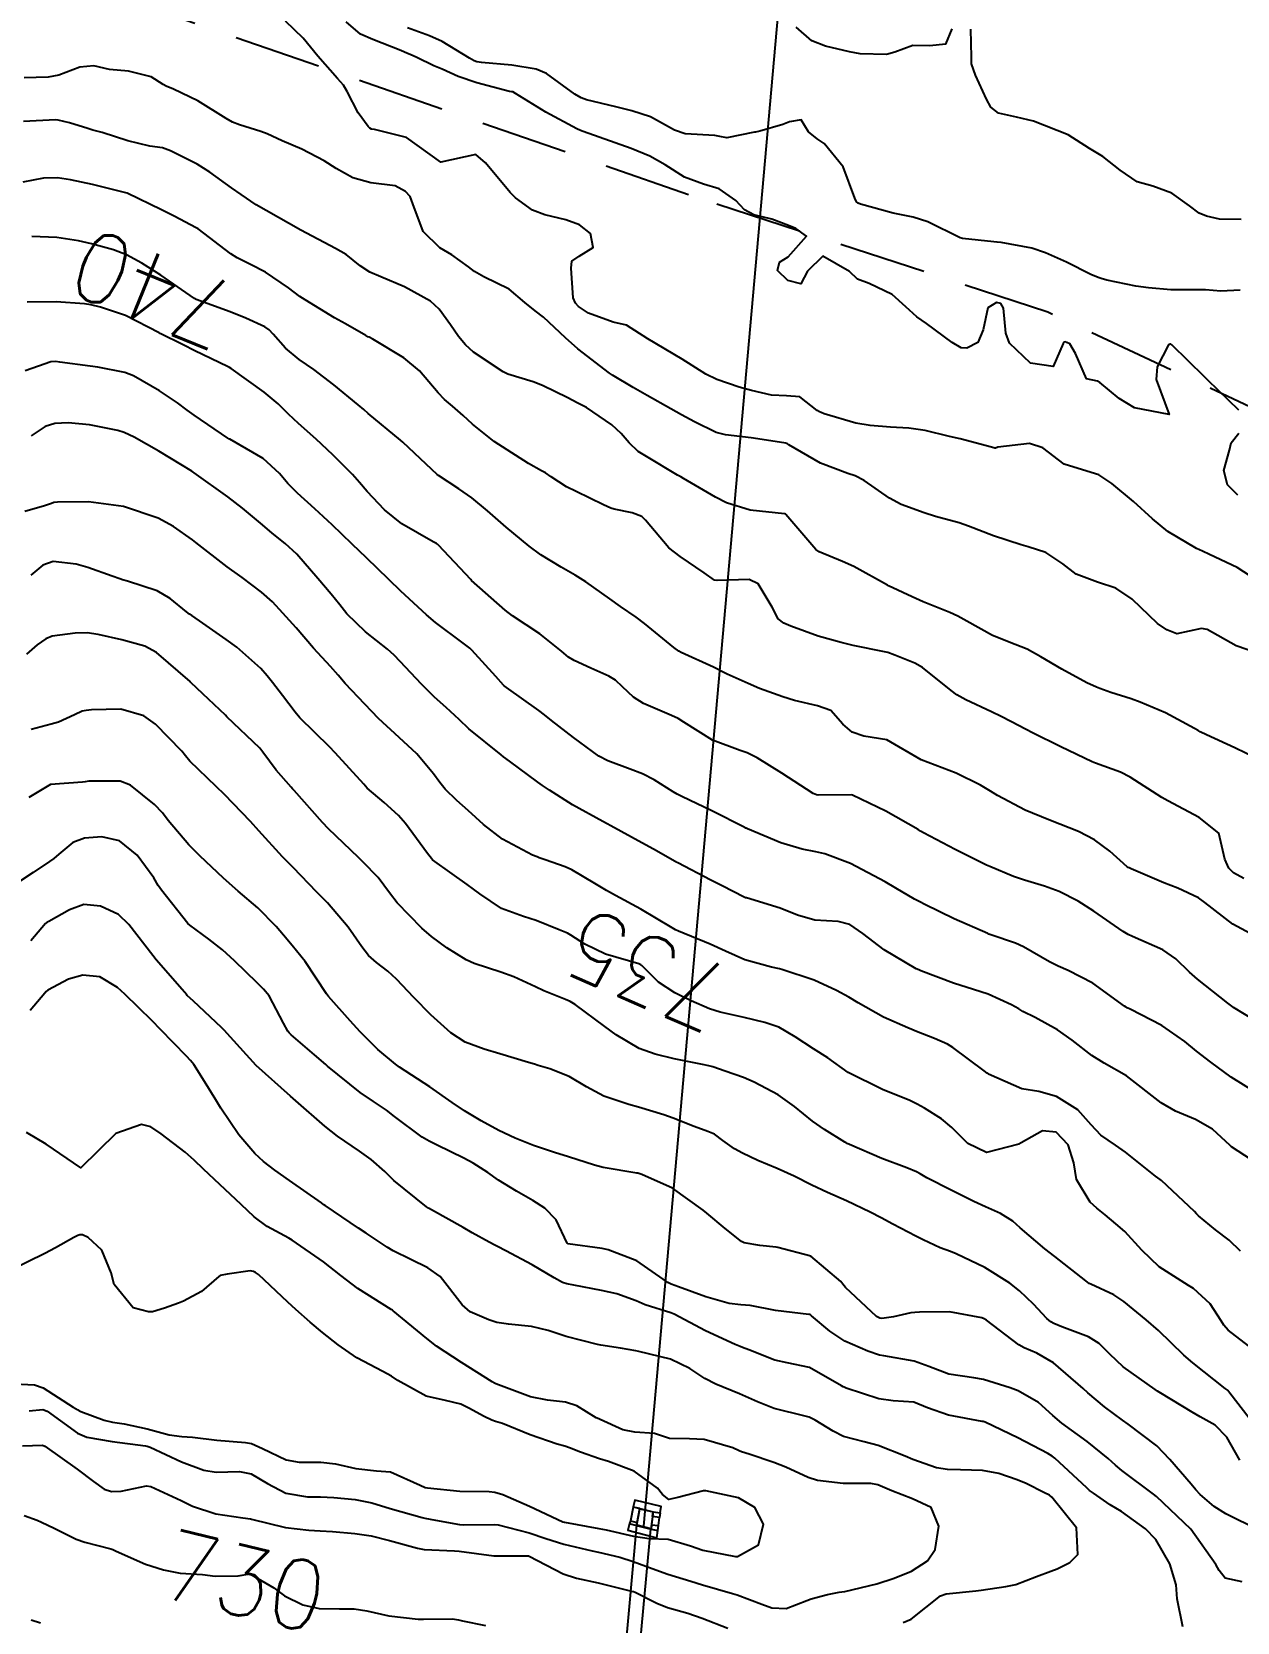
# Model space of a CAD drawing. Header units: metres. Extents: x 298520 to 308411, y 7433745 to 7450750.
# Drawn here: x 299270.9 to 299340.1, y 7449534.2 to 7449625.6 of the extents above; entities that cross this region are included whole.
import ezdxf
from ezdxf.enums import TextEntityAlignment as Align

# ---------------------------------------------------------------- set-up
doc = ezdxf.new("R2010")
doc.units = ezdxf.units.M
doc.header["$LTSCALE"] = 10
for name, pattern in [('CONTINUO', [0]), ('DASHED', [0.75, 0.5, -0.25]), ('TRACEJADO', [8.7, 8, -0.7])]:
    doc.linetypes.add(name, pattern=pattern)
for name, color, linetype in [('CAIXA', 45, 'Continuous'), ('Cotas', 45, 'Continuous'), ('Curvas de Nivel 1m', 11, 'Continuous'), ('Curvas de Nivel 5m', 15, 'Continuous'), ('GALERIA', 45, 'Continuous'), ('TEXTO', 45, 'Continuous'), ('Vias Secundárias', 230, 'DASHED')]:
    doc.layers.add(name, color=color, linetype=linetype)
doc.styles.add('Style-STANDARD', font='STANDARD.shx')

msp = doc.modelspace()

# ---------------------------------------------------------------- linework, layer by layer
at = {"layer": 'CAIXA', "linetype": 'CONTINUO'}
for points in [[(299305.39, 7449540.828, 725.707), (299305.394, 7449540.821, 724.31), (299305.234, 7449540.033, 724.29), (299305.625, 7449539.945, 724.29), (299305.768, 7449540.731, 724.31)], [(299306.947, 7449540.489, 725.757), (299307.007, 7449540.852, 725.757), (299305.484, 7449541.217, 725.707), (299305.39, 7449540.828, 725.707), (299306.552, 7449540.549, 725.757)], [(299305.234, 7449540.033, 724.29), (299305.192, 7449539.876, 725.752), (299305.578, 7449539.773, 725.752), (299305.625, 7449539.945, 724.29)], [(299305.578, 7449539.773, 725.752), (299305.602, 7449539.782, 721.461), (299305.77, 7449540.727, 721.451), (299305.768, 7449540.731, 724.31), (299305.394, 7449540.821, 724.31)], [(299305.77, 7449540.727, 721.451), (299306.539, 7449540.546, 721.458), (299306.552, 7449540.549, 725.757)], [(299306.539, 7449540.546, 721.458), (299306.415, 7449539.576, 721.453), (299306.424, 7449539.552, 725.755)], [(299306.512, 7449540.287, 725.418), (299306.552, 7449540.549, 725.757), (299306.947, 7449540.489, 725.757), (299306.908, 7449540.232, 725.418)], [(299305.192, 7449539.876, 725.752), (299305.088, 7449539.487, 725.752), (299306.748, 7449539.055, 725.755), (299306.816, 7449539.481, 725.755)], [(299305.578, 7449539.773, 725.752), (299306.424, 7449539.552, 725.755)], [(299306.415, 7449539.576, 721.453), (299305.602, 7449539.782, 721.461)], [(299306.45, 7449539.8, 725.423), (299306.424, 7449539.552, 725.755), (299306.816, 7449539.481, 725.755), (299306.848, 7449539.754, 725.423)]]:
    msp.add_polyline3d(points, dxfattribs=at)
msp.add_polyline3d([(299306.512, 7449540.287, 725.418), (299306.45, 7449539.8, 725.423), (299306.848, 7449539.754, 725.423), (299306.908, 7449540.232, 725.418)], close=True, dxfattribs=at)
at = {"layer": 'Curvas de Nivel 1m', "flags": 128}
for points, elevation in [([(299342.063, 7449593.5), (299340.076, 7449594.79), (299338.502, 7449595.536), (299338.086, 7449595.715), (299337.75, 7449595.883), (299336.102, 7449596.85), (299335.225, 7449597.579), (299334.123, 7449598.584), (299332.881, 7449599.603), (299332.14, 7449600.099), (299331.453, 7449600.31), (299330.149, 7449600.724), (299328.927, 7449601.652), (299328.165, 7449601.915), (299326.343, 7449601.687), (299326.207, 7449601.644), (299326.162, 7449601.639), (299325.98, 7449601.692), (299324.168, 7449602.181), (299323.568, 7449602.317), (299322.172, 7449602.648), (299321.22, 7449602.791), (299320.174, 7449602.846), (299319.013, 7449602.934), (299318.176, 7449603.083), (299316.37, 7449603.609), (299316.182, 7449603.685), (299316.099, 7449603.718), (299315.954, 7449603.803), (299314.964, 7449604.592), (299314.191, 7449604.639), (299313.34, 7449604.69), (299312.194, 7449604.959), (299311.484, 7449605.149), (299310.2, 7449605.578), (299309.57, 7449605.886), (299308.216, 7449606.747), (299306.233, 7449607.92), (299305.004, 7449608.702), (299304.242, 7449608.866), (299302.824, 7449609.388), (299302.251, 7449609.771), (299302.074, 7449609.972), (299301.953, 7449610.277), (299301.833, 7449611.975), (299301.875, 7449612.387), (299302.29, 7449612.661), (299303.099, 7449613.158), (299302.953, 7449613.964), (299302.308, 7449614.456), (299301.532, 7449614.756), (299300.313, 7449615.03), (299299.618, 7449615.302), (299298.639, 7449616.015), (299298.328, 7449616.327), (299296.918, 7449618.034), (299296.358, 7449618.504), (299294.353, 7449618.07), (299292.367, 7449619.486), (299290.546, 7449619.934), (299290.371, 7449619.967), (299290.272, 7449620.012), (299290.166, 7449620.113), (299289.604, 7449620.902), (299288.963, 7449622.132), (299288.76, 7449622.489), (299288.41, 7449622.875), (299287.282, 7449624.151), (299286.433, 7449625.19), (299285.436, 7449626.17)], 744), ([(299323.701, 7449625.717), (299323.323, 7449624.832), (299322.433, 7449624.748), (299321.447, 7449624.759), (299320.429, 7449624.377), (299319.936, 7449624.257), (299318.428, 7449624.29), (299317.814, 7449624.401), (299316.432, 7449624.719), (299315.66, 7449625.036), (299314.754, 7449625.825)], 747), ([(299340.265, 7449610.705), (299339.147, 7449610.648), (299338.265, 7449610.734), (299337.437, 7449610.725), (299336.265, 7449610.741), (299334.993, 7449610.856), (299334.266, 7449610.942), (299332.596, 7449611.281), (299332.271, 7449611.378), (299332.1, 7449611.441), (299331.67, 7449611.619), (299330.283, 7449612.313), (299329.084, 7449612.859), (299328.295, 7449613.122), (299326.533, 7449613.444), (299326.3, 7449613.472), (299326.115, 7449613.496), (299324.303, 7449613.672), (299324.166, 7449613.711), (299322.312, 7449614.64), (299321.477, 7449614.905), (299320.317, 7449615.132), (299318.445, 7449615.655), (299318.322, 7449615.703), (299318.212, 7449615.781), (299318.119, 7449615.989), (299317.447, 7449617.789), (299316.366, 7449619.144), (299315.971, 7449619.408), (299315.465, 7449619.814), (299315.047, 7449620.487), (299314.378, 7449620.373), (299313.992, 7449620.219), (299312.663, 7449619.847), (299312.428, 7449619.793), (299312.372, 7449619.778), (299310.781, 7449619.454), (299310.37, 7449619.539), (299310.083, 7449619.587), (299308.371, 7449619.682), (299307.775, 7449619.906), (299306.384, 7449620.662), (299305.32, 7449621.005), (299304.392, 7449621.238), (299302.712, 7449621.653), (299302.4, 7449621.764), (299302.049, 7449621.974), (299300.415, 7449623.155), (299299.83, 7449623.412), (299298.419, 7449623.635), (299296.679, 7449623.779), (299296.421, 7449623.825), (299296.263, 7449623.884), (299295.994, 7449624.044), (299294.432, 7449624.993), (299293.689, 7449625.325), (299292.44, 7449625.773)], 746), ([(299340.315, 7449614.769), (299339.067, 7449614.781), (299338.317, 7449614.956), (299337.909, 7449615.137), (299337.339, 7449615.555), (299336.334, 7449616.282), (299335.236, 7449616.684), (299334.343, 7449616.926), (299333.371, 7449617.6), (299332.361, 7449618.381), (299331.598, 7449618.854), (299330.373, 7449619.64), (299328.381, 7449620.425), (299327.407, 7449620.645), (299326.385, 7449620.874), (299325.93, 7449621.229), (299325.681, 7449621.691), (299325.047, 7449623.067), (299324.819, 7449623.704), (299324.82, 7449624.097), (299324.787, 7449625.705)], 747), ([(299341.858, 7449589.659), (299340.024, 7449590.282), (299338.358, 7449591.217), (299338.039, 7449591.279), (299336.621, 7449590.974), (299336.037, 7449591.196), (299335.512, 7449591.575), (299334.057, 7449592.968), (299333.118, 7449593.599), (299332.066, 7449593.94), (299330.837, 7449594.395), (299330.076, 7449594.996), (299329.1, 7449595.65), (299328.087, 7449595.965), (299327.67, 7449596.085), (299326.097, 7449596.596), (299324.649, 7449597.16), (299324.108, 7449597.359), (299322.766, 7449597.723), (299322.115, 7449597.921), (299320.781, 7449598.412), (299320.123, 7449598.765), (299318.662, 7449599.775), (299318.137, 7449600.055), (299317.732, 7449600.191), (299316.148, 7449600.778), (299314.338, 7449601.827), (299314.232, 7449601.898), (299314.164, 7449601.922), (299314.044, 7449601.951), (299312.167, 7449602.239), (299310.693, 7449602.397), (299310.169, 7449602.534), (299308.922, 7449603.146), (299308.179, 7449603.555), (299307.553, 7449603.906), (299306.19, 7449604.655), (299305.385, 7449605.122), (299304.202, 7449605.84), (299304.037, 7449605.952), (299302.224, 7449607.349), (299301.516, 7449607.977), (299300.245, 7449609.167), (299299.771, 7449609.52), (299299.165, 7449610.006), (299298.264, 7449610.772), (299296.822, 7449611.487), (299296.279, 7449611.783), (299295.938, 7449612.045), (299294.976, 7449612.746), (299294.294, 7449613.136), (299293.326, 7449614.08), (299292.74, 7449615.665), (299292.594, 7449616.087), (299292.327, 7449616.381), (299291.725, 7449616.703), (299290.334, 7449616.874), (299289.303, 7449617.161), (299288.346, 7449617.704), (299287.653, 7449618.147), (299286.359, 7449618.81), (299285.238, 7449619.298), (299284.368, 7449619.686), (299284.007, 7449619.823), (299282.78, 7449620.204), (299282.375, 7449620.363), (299282.019, 7449620.573), (299280.393, 7449621.584), (299279.001, 7449622.251), (299278.573, 7449622.426), (299278.406, 7449622.522), (299277.716, 7449622.961), (299276.413, 7449623.294), (299275.324, 7449623.38), (299274.416, 7449623.589), (299273.616, 7449623.513), (299272.41, 7449623.059), (299271.803, 7449622.942), (299270.408, 7449622.902)], 743), ([(299341.841, 7449583.501), (299339.952, 7449584.431), (299338.321, 7449585.174), (299337.961, 7449585.341), (299337.835, 7449585.415), (299337.63, 7449585.545), (299335.976, 7449586.428), (299334.511, 7449587.059), (299333.988, 7449587.239), (299332.834, 7449587.607), (299332.204, 7449587.826), (299331.996, 7449587.917), (299331.455, 7449588.169), (299330.006, 7449588.937), (299328.808, 7449589.652), (299328.019, 7449590.091), (299327.332, 7449590.361), (299326.031, 7449590.887), (299324.566, 7449591.705), (299324.046, 7449591.996), (299323.572, 7449592.191), (299322.054, 7449592.811), (299321.413, 7449593.096), (299320.063, 7449593.723), (299319.992, 7449593.761), (299318.074, 7449594.838), (299317.424, 7449595.138), (299316.082, 7449595.68), (299315.89, 7449595.812), (299314.507, 7449597.426), (299314.169, 7449597.829), (299314.137, 7449597.853), (299314.113, 7449597.864), (299314.078, 7449597.866), (299312.115, 7449598.074), (299310.75, 7449598.502), (299310.122, 7449598.829), (299308.283, 7449599.898), (299308.134, 7449599.983), (299307.944, 7449600.093), (299306.151, 7449601.155), (299305.679, 7449601.45), (299305.173, 7449601.935), (299304.702, 7449602.476), (299304.173, 7449602.986), (299302.705, 7449603.965), (299302.186, 7449604.237), (299301.638, 7449604.526), (299300.195, 7449605.242), (299299.645, 7449605.445), (299298.202, 7449605.89), (299297.921, 7449606.023), (299296.22, 7449607.147), (299295.759, 7449607.578), (299295.371, 7449608.053), (299294.895, 7449608.715), (299294.248, 7449609.62), (299293.758, 7449610.075), (299292.265, 7449610.912), (299290.905, 7449611.472), (299290.277, 7449611.738), (299289.724, 7449612.118), (299288.917, 7449612.759), (299288.293, 7449613.115), (299286.303, 7449614.16), (299284.314, 7449615.293), (299283.751, 7449615.623), (299282.877, 7449616.202), (299282.329, 7449616.592), (299281.077, 7449617.488), (299280.349, 7449617.951), (299279.785, 7449618.239), (299278.829, 7449618.724), (299278.359, 7449618.896), (299277.64, 7449618.987), (299276.363, 7449619.296), (299274.902, 7449619.761), (299274.369, 7449619.91), (299274.069, 7449620.004), (299273.026, 7449620.32), (299272.375, 7449620.481), (299272.212, 7449620.495), (299270.374, 7449620.397)], 742), ([(299340.459, 7449576.922), (299339.87, 7449577.246), (299339.599, 7449577.523), (299339.367, 7449578.036), (299339.035, 7449579.529), (299337.906, 7449580.43), (299336.105, 7449581.382), (299335.922, 7449581.478), (299335.75, 7449581.572), (299333.934, 7449582.741), (299333.374, 7449583.035), (299331.942, 7449583.55), (299331.752, 7449583.622), (299329.951, 7449584.491), (299328.324, 7449585.292), (299327.961, 7449585.482), (299327.845, 7449585.545), (299327.61, 7449585.665), (299326.52, 7449586.224), (299325.981, 7449586.491), (299324.503, 7449587.19), (299323.991, 7449587.468), (299323.651, 7449587.713), (299322.006, 7449589.032), (299321.562, 7449589.29), (299320.425, 7449589.754), (299320.015, 7449589.896), (299319.835, 7449589.943), (299318.021, 7449590.314), (299317.343, 7449590.471), (299316.028, 7449590.834), (299314.457, 7449591.406), (299314.039, 7449591.593), (299313.728, 7449591.833), (299313.373, 7449592.514), (299312.566, 7449593.845), (299312.065, 7449594.096), (299310.221, 7449594.034), (299310.066, 7449594.054), (299309.475, 7449594.482), (299308.086, 7449595.421), (299307.435, 7449595.907), (299306.109, 7449597.498), (299305.898, 7449597.711), (299305.344, 7449597.932), (299304.305, 7449598.137), (299304.115, 7449598.194), (299303.683, 7449598.389), (299302.125, 7449599.141), (299301.573, 7449599.424), (299300.678, 7449599.992), (299300.354, 7449600.215), (299300.138, 7449600.342), (299299.387, 7449600.765), (299298.156, 7449601.534), (299297.418, 7449602.027), (299296.173, 7449603.012), (299295.635, 7449603.505), (299295.01, 7449604.058), (299294.554, 7449604.432), (299294.194, 7449604.82), (299293.127, 7449606.081), (299292.22, 7449606.824), (299290.434, 7449607.904), (299290.232, 7449608.007), (299290.161, 7449608.04), (299290.038, 7449608.113), (299288.879, 7449608.77), (299288.243, 7449609.125), (299286.548, 7449610.157), (299286.256, 7449610.357), (299285.592, 7449610.838), (299284.276, 7449611.737), (299283.425, 7449612.193), (299282.646, 7449612.564), (299282.289, 7449612.79), (299280.408, 7449614.229), (299280.304, 7449614.299), (299279.03, 7449614.969), (299278.314, 7449615.33), (299276.333, 7449616.28), (299274.338, 7449616.783), (299273.072, 7449617.051), (299272.341, 7449617.169), (299271.533, 7449617.146), (299270.339, 7449616.909)], 741), ([(299341.761, 7449568.356), (299339.876, 7449569.519), (299339.774, 7449569.581), (299339.542, 7449569.757), (299337.797, 7449571.133), (299337.342, 7449571.547), (299336.567, 7449572.315), (299335.815, 7449572.819), (299334.065, 7449573.588), (299333.825, 7449573.707), (299333.534, 7449573.888), (299331.844, 7449575.045), (299330.943, 7449575.629), (299329.858, 7449576.177), (299329.026, 7449576.483), (299327.865, 7449576.826), (299327.243, 7449577.046), (299325.872, 7449577.612), (299325.696, 7449577.692), (299323.882, 7449578.591), (299322.068, 7449579.552), (299321.892, 7449579.649), (299321.842, 7449579.681), (299321.755, 7449579.732), (299319.908, 7449580.796), (299317.985, 7449581.717), (299317.922, 7449581.728), (299316.02, 7449581.71), (299315.922, 7449581.728), (299315.732, 7449581.812), (299313.934, 7449582.963), (299312.514, 7449583.844), (299311.947, 7449584.134), (299311.53, 7449584.276), (299309.958, 7449584.871), (299308.308, 7449585.897), (299307.975, 7449586.108), (299307.593, 7449586.287), (299305.984, 7449586.982), (299305.404, 7449587.346), (299304.775, 7449587.938), (299304.373, 7449588.32), (299303.999, 7449588.551), (299302.957, 7449589.007), (299302.008, 7449589.435), (299301.677, 7449589.643), (299301.275, 7449589.981), (299300.027, 7449590.97), (299298.472, 7449592.016), (299298.046, 7449592.328), (299296.118, 7449594.039), (299296.064, 7449594.093), (299294.222, 7449596.068), (299294.156, 7449596.132), (299294.094, 7449596.17), (299293.901, 7449596.266), (299292.105, 7449597.294), (299291.105, 7449598.1), (299290.123, 7449599.156), (299289.678, 7449599.666), (299289.271, 7449600.123), (299288.15, 7449601.255), (299287.18, 7449602.15), (299286.172, 7449603.047), (299285.604, 7449603.595), (299285.003, 7449604.178), (299284.193, 7449604.846), (299282.3, 7449606.209), (299282.213, 7449606.268), (299282.098, 7449606.327), (299280.223, 7449607.234), (299279.555, 7449607.569), (299278.233, 7449608.23), (299278.177, 7449608.261), (299276.243, 7449609.262), (299274.803, 7449609.739), (299274.249, 7449609.866), (299273.876, 7449609.932), (299272.25, 7449610.038), (299270.582, 7449610.014)], 739), ([(299341.715, 7449564.293), (299339.733, 7449565.52), (299338.577, 7449566.373), (299337.748, 7449567.014), (299337.074, 7449567.557), (299335.762, 7449568.481), (299333.944, 7449569.416), (299333.772, 7449569.491), (299333.706, 7449569.524), (299333.62, 7449569.592), (299331.792, 7449570.904), (299330.372, 7449571.634), (299329.805, 7449571.883), (299329.313, 7449572.14), (299327.816, 7449572.994), (299327.358, 7449573.207), (299325.944, 7449573.688), (299325.824, 7449573.73), (299325.757, 7449573.758), (299323.836, 7449574.611), (299322.15, 7449575.434), (299321.851, 7449575.585), (299321.552, 7449575.743), (299320.473, 7449576.365), (299319.863, 7449576.731), (299317.873, 7449577.78), (299316.41, 7449578.334), (299315.879, 7449578.452), (299315.1, 7449578.599), (299313.884, 7449578.972), (299311.958, 7449579.784), (299311.893, 7449579.81), (299311.865, 7449579.823), (299311.812, 7449579.851), (299309.907, 7449580.804), (299308.19, 7449581.626), (299307.921, 7449581.759), (299307.683, 7449581.904), (299306.593, 7449582.583), (299305.933, 7449582.925), (299305.216, 7449583.211), (299303.94, 7449583.672), (299303.413, 7449583.955), (299301.959, 7449585.027), (299300.695, 7449585.989), (299300.299, 7449586.318), (299299.979, 7449586.573), (299298.127, 7449587.883), (299297.993, 7449587.981), (299297.951, 7449588.02), (299297.498, 7449588.525), (299296.137, 7449590.039), (299296.015, 7449590.152), (299295.632, 7449590.433), (299294.036, 7449591.625), (299293.523, 7449592.075), (299292.056, 7449593.434), (299291.36, 7449594.097), (299290.081, 7449595.338), (299289.259, 7449596.123), (299288.664, 7449596.696), (299288.104, 7449597.24), (299287.12, 7449598.15), (299286.122, 7449599.051), (299285.569, 7449599.61), (299285.075, 7449600.176), (299284.146, 7449601.038), (299282.222, 7449602.15), (299282.162, 7449602.177), (299282.109, 7449602.211), (299280.176, 7449603.524), (299279.773, 7449603.83), (299279.226, 7449604.244), (299278.193, 7449604.929), (299276.688, 7449605.792), (299276.208, 7449605.983), (299274.649, 7449606.296), (299274.213, 7449606.355), (299272.47, 7449606.581), (299272.216, 7449606.614), (299271.957, 7449606.591), (299271.24, 7449606.34), (299270.477, 7449606.079)], 738), ([(299341.664, 7449560.267), (299339.767, 7449561.519), (299339.684, 7449561.589), (299338.674, 7449562.517), (299337.698, 7449563.072), (299336.544, 7449563.562), (299335.71, 7449564.041), (299333.733, 7449565.59), (299332.452, 7449566.321), (299331.744, 7449566.764), (299330.598, 7449567.632), (299329.759, 7449568.228), (299328.484, 7449568.934), (299327.769, 7449569.288), (299327.535, 7449569.428), (299327.12, 7449569.67), (299325.782, 7449570.271), (299324.934, 7449570.55), (299323.791, 7449570.907), (299321.917, 7449571.622), (299321.802, 7449571.669), (299321.652, 7449571.742), (299319.814, 7449572.835), (299318.586, 7449573.772), (299317.83, 7449574.273), (299317.174, 7449574.449), (299315.834, 7449574.532), (299314.84, 7449574.817), (299313.844, 7449575.211), (299311.897, 7449575.805), (299311.852, 7449575.818), (299311.778, 7449575.851), (299310.5, 7449576.511), (299309.862, 7449576.823), (299307.951, 7449577.82), (299307.873, 7449577.863), (299307.847, 7449577.875), (299307.807, 7449577.901), (299306.567, 7449578.607), (299305.883, 7449578.98), (299304.112, 7449579.948), (299303.895, 7449580.067), (299303.652, 7449580.197), (299301.911, 7449581.163), (299300.584, 7449581.99), (299300.194, 7449582.264), (299299.928, 7449582.462), (299298.286, 7449583.67), (299297.942, 7449583.919), (299297.807, 7449584.021), (299295.965, 7449585.518), (299295.392, 7449586.049), (299294.657, 7449586.737), (299293.986, 7449587.341), (299293.23, 7449588.078), (299292.006, 7449589.385), (299291.671, 7449589.756), (299291.289, 7449590.097), (299290.028, 7449591.086), (299288.943, 7449592.127), (299288.548, 7449592.633), (299288.054, 7449593.245), (299287.287, 7449594.148), (299286.084, 7449595.556), (299285.401, 7449596.17), (299284.666, 7449596.749), (299284.103, 7449597.237), (299282.965, 7449598.201), (299282.119, 7449598.839), (299280.181, 7449600.23), (299280.133, 7449600.26), (299280.052, 7449600.314), (299278.151, 7449601.474), (299276.726, 7449602.274), (299276.166, 7449602.545), (299275.791, 7449602.659), (299274.17, 7449602.975), (299272.948, 7449603.096), (299272.17, 7449603.047), (299271.63, 7449602.873), (299270.826, 7449602.343)], 737), ([(299340.276, 7449555.513), (299339.619, 7449556.152), (299338.846, 7449556.752), (299337.855, 7449557.547), (299337.751, 7449557.665), (299337.635, 7449557.802), (299335.736, 7449559.569), (299335.654, 7449559.636), (299335.395, 7449559.835), (299333.677, 7449561.207), (299333.101, 7449561.599), (299332.253, 7449562.176), (299331.694, 7449562.777), (299330.928, 7449563.628), (299329.714, 7449564.41), (299328.688, 7449564.681), (299327.721, 7449564.842), (299325.806, 7449565.689), (299325.761, 7449565.718), (299325.733, 7449565.742), (299325.548, 7449565.879), (299323.748, 7449567.216), (299323.44, 7449567.404), (299322.708, 7449567.726), (299322.013, 7449567.994), (299321.756, 7449568.096), (299321.163, 7449568.342), (299319.765, 7449568.963), (299318.321, 7449569.775), (299317.778, 7449570.1), (299317.076, 7449570.498), (299315.792, 7449571.088), (299313.93, 7449571.7), (299313.801, 7449571.734), (299313.336, 7449571.835), (299311.807, 7449572.256), (299310.692, 7449572.747), (299309.816, 7449573.15), (299308.001, 7449573.898), (299307.824, 7449573.982), (299307.637, 7449574.092), (299305.841, 7449575.159), (299304.374, 7449575.945), (299303.856, 7449576.231), (299303.185, 7449576.631), (299301.867, 7449577.419), (299301.491, 7449577.598), (299300.342, 7449577.993), (299299.992, 7449578.117), (299299.875, 7449578.159), (299299.606, 7449578.272), (299297.885, 7449579.179), (299296.801, 7449580.031), (299295.911, 7449580.833), (299295.261, 7449581.395), (299294.594, 7449582.06), (299294.293, 7449582.431), (299293.931, 7449582.925), (299292.967, 7449584.08), (299291.957, 7449585.022), (299290.777, 7449586.108), (299290.38, 7449586.517), (299289.981, 7449586.929), (299288.856, 7449588.131), (299288.457, 7449588.592), (299288.003, 7449589.1), (299287.038, 7449590.15), (299286.03, 7449591.31), (299285.281, 7449592.171), (299284.675, 7449592.807), (299284.055, 7449593.373), (299282.939, 7449594.201), (299282.072, 7449594.822), (299280.279, 7449596.228), (299280.094, 7449596.373), (299278.997, 7449597.142), (299278.106, 7449597.609), (299276.113, 7449598.28), (299274.115, 7449598.554), (299272.325, 7449598.537), (299272.115, 7449598.51), (299271.979, 7449598.466), (299271.584, 7449598.335), (299270.462, 7449597.994)], 736), ([(299341.091, 7449545.504), (299339.664, 7449547.366), (299339.544, 7449547.52), (299339.513, 7449547.548), (299339.396, 7449547.641), (299337.536, 7449549.109), (299337.024, 7449549.555), (299335.557, 7449550.961), (299334.856, 7449551.577), (299333.573, 7449552.634), (299332.993, 7449553.014), (299331.672, 7449553.619), (299331.584, 7449553.669), (299331.396, 7449553.811), (299329.606, 7449555.21), (299329.04, 7449555.646), (299327.625, 7449556.856), (299327.198, 7449557.236), (299326.497, 7449557.677), (299325.638, 7449558.061), (299324.961, 7449558.379), (299323.653, 7449559.028), (299322.262, 7449559.731), (299321.885, 7449559.957), (299321.666, 7449560.085), (299321.109, 7449560.305), (299319.674, 7449560.836), (299317.817, 7449561.643), (299317.682, 7449561.71), (299317.636, 7449561.735), (299317.551, 7449561.782), (299316.389, 7449562.498), (299315.695, 7449562.991), (299314.669, 7449563.82), (299313.713, 7449564.49), (299312.348, 7449565.219), (299311.728, 7449565.493), (299310.669, 7449565.866), (299309.963, 7449566.104), (299309.736, 7449566.17), (299309.374, 7449566.246), (299307.74, 7449566.56), (299306.654, 7449566.828), (299305.745, 7449567.166), (299304.426, 7449567.943), (299303.76, 7449568.424), (299302.062, 7449569.684), (299301.781, 7449569.864), (299301.51, 7449569.974), (299300.262, 7449570.467), (299299.79, 7449570.698), (299298.54, 7449571.268), (299297.798, 7449571.544), (299296.267, 7449572.035), (299295.805, 7449572.242), (299294.701, 7449572.946), (299293.818, 7449573.596), (299293.258, 7449574.076), (299291.845, 7449575.53), (299291.4, 7449576.097), (299290.744, 7449576.989), (299289.871, 7449577.883), (299289.61, 7449578.123), (299287.897, 7449579.774), (299287.552, 7449580.144), (299285.921, 7449581.985), (299285.837, 7449582.077), (299285.75, 7449582.163), (299284.895, 7449583.138), (299284.131, 7449584.187), (299283.946, 7449584.408), (299282.063, 7449586.209), (299281.974, 7449586.295), (299280.676, 7449587.533), (299279.992, 7449588.184), (299279.969, 7449588.207), (299279.945, 7449588.231), (299278.018, 7449589.9), (299277.341, 7449590.267), (299276.026, 7449590.632), (299274.665, 7449590.936), (299274.03, 7449591.026), (299273.341, 7449591.006), (299272.028, 7449590.839), (299271.666, 7449590.694), (299271.163, 7449590.339), (299270.558, 7449589.801)], 734), ([(299340.234, 7449543.512), (299339.483, 7449544.836), (299338.817, 7449545.53), (299337.96, 7449546.006), (299337.5, 7449546.264), (299335.708, 7449547.371), (299335.512, 7449547.487), (299335.368, 7449547.571), (299333.532, 7449548.874), (299332.773, 7449549.602), (299332.163, 7449550.225), (299331.553, 7449550.607), (299330.02, 7449551.174), (299329.56, 7449551.363), (299329.381, 7449551.462), (299329.155, 7449551.646), (299328.388, 7449552.475), (299327.579, 7449553.237), (299327.022, 7449553.676), (299325.596, 7449554.576), (299323.941, 7449555.374), (299323.61, 7449555.503), (299323.033, 7449555.719), (299322.053, 7449556.169), (299321.619, 7449556.38), (299320.315, 7449557.064), (299319.63, 7449557.442), (299319.011, 7449557.766), (299317.642, 7449558.405), (299316.558, 7449558.888), (299315.655, 7449559.315), (299314.645, 7449559.82), (299313.667, 7449560.265), (299312.551, 7449560.726), (299311.676, 7449561.14), (299311.213, 7449561.391), (299310.553, 7449561.867), (299310.058, 7449562.246), (299309.688, 7449562.394), (299308.904, 7449562.674), (299307.696, 7449563.167), (299307.146, 7449563.357), (299305.702, 7449563.793), (299305.151, 7449563.936), (299303.71, 7449564.413), (299302.72, 7449564.958), (299301.727, 7449565.548), (299300.612, 7449565.987), (299299.93, 7449566.192), (299299.735, 7449566.252), (299299.377, 7449566.364), (299297.741, 7449566.861), (299296.828, 7449567.118), (299295.748, 7449567.526), (299294.913, 7449568.058), (299293.768, 7449569.091), (299292.797, 7449570.08), (299291.793, 7449571.135), (299291.301, 7449571.6), (299290.648, 7449572.107), (299290.195, 7449572.502), (299289.812, 7449572.991), (299289.027, 7449574.128), (299287.844, 7449575.523), (299287.233, 7449576.146), (299285.867, 7449577.559), (299285.566, 7449577.861), (299285.249, 7449578.169), (299283.895, 7449579.664), (299283.42, 7449580.195), (299281.918, 7449581.756), (299281.439, 7449582.215), (299279.937, 7449583.662), (299279.683, 7449583.976), (299279.477, 7449584.237), (299277.966, 7449585.789), (299277.288, 7449586.267), (299275.977, 7449586.651), (299274.279, 7449586.609), (299273.976, 7449586.58), (299273.751, 7449586.537), (299273.303, 7449586.317), (299272.398, 7449585.894), (299271.965, 7449585.779), (299270.828, 7449585.473)], 733), ([(299341.33, 7449539.501), (299339.432, 7449540.436), (299338.767, 7449540.861), (299337.964, 7449541.542), (299337.712, 7449541.812), (299337.449, 7449542.129), (299336.22, 7449543.562), (299335.475, 7449544.345), (299333.815, 7449545.587), (299333.495, 7449545.804), (299332.47, 7449546.573), (299331.511, 7449547.38), (299331.244, 7449547.623), (299329.535, 7449549.107), (299328.576, 7449549.655), (299327.845, 7449549.965), (299327.548, 7449550.142), (299325.693, 7449551.558), (299325.562, 7449551.641), (299325.418, 7449551.691), (299323.566, 7449552.03), (299321.847, 7449552.017), (299321.565, 7449551.995), (299321.335, 7449551.972), (299320.339, 7449551.752), (299319.668, 7449551.652), (299319.562, 7449551.665), (299319.368, 7449551.762), (299317.58, 7449553.441), (299317.431, 7449553.632), (299317.316, 7449553.784), (299315.604, 7449555.229), (299313.701, 7449555.739), (299313.612, 7449555.745), (299312.667, 7449555.844), (299311.764, 7449556.007), (299311.615, 7449556.078), (299310.673, 7449556.818), (299309.631, 7449557.697), (299309.422, 7449557.882), (299307.651, 7449559.136), (299305.897, 7449559.926), (299305.719, 7449559.985), (299305.664, 7449559.99), (299305.597, 7449559.997), (299303.667, 7449560.321), (299303.167, 7449560.456), (299301.673, 7449560.939), (299300.877, 7449561.184), (299299.679, 7449561.59), (299298.619, 7449562.011), (299297.687, 7449562.452), (299296.66, 7449563.003), (299295.698, 7449563.579), (299294.997, 7449564.057), (299293.716, 7449564.954), (299291.977, 7449566.088), (299291.735, 7449566.261), (299290.734, 7449567.096), (299289.752, 7449568.071), (299289.709, 7449568.12), (299289.143, 7449568.745), (299287.898, 7449570.139), (299287.784, 7449570.298), (299286.554, 7449572.152), (299285.812, 7449573.076), (299285.315, 7449573.665), (299284.887, 7449574.174), (299283.839, 7449575.23), (299282.716, 7449576.201), (299281.86, 7449576.947), (299280.513, 7449578.224), (299279.882, 7449578.849), (299278.69, 7449580.248), (299278.357, 7449580.703), (299277.912, 7449581.181), (299276.519, 7449582.274), (299275.925, 7449582.514), (299274.123, 7449582.505), (299273.925, 7449582.481), (299273.773, 7449582.463), (299271.923, 7449582.33), (299270.68, 7449581.578)], 732), ([(299340.373, 7449536.52), (299339.385, 7449536.739), (299339.044, 7449537.18), (299338.849, 7449537.528), (299337.423, 7449539.55), (299335.442, 7449541.43), (299335.277, 7449541.572), (299333.456, 7449542.926), (299333.089, 7449543.226), (299332.678, 7449543.602), (299331.477, 7449544.58), (299330.016, 7449545.635), (299329.497, 7449546.088), (299328.672, 7449546.82), (299327.511, 7449547.498), (299327.045, 7449547.675), (299325.52, 7449548.145), (299324.965, 7449548.252), (299323.524, 7449548.461), (299322.368, 7449548.89), (299321.535, 7449549.204), (299319.785, 7449549.512), (299319.54, 7449549.549), (299318.869, 7449549.767), (299317.549, 7449550.359), (299316.687, 7449550.926), (299315.635, 7449551.809), (299315.599, 7449551.845), (299315.564, 7449551.876), (299315.492, 7449551.882), (299313.566, 7449552.104), (299312.113, 7449552.396), (299311.569, 7449552.443), (299310.917, 7449552.519), (299309.573, 7449552.889), (299308.003, 7449553.471), (299307.58, 7449553.625), (299307.391, 7449553.713), (299307.114, 7449553.907), (299305.598, 7449554.958), (299303.95, 7449555.604), (299303.609, 7449555.672), (299301.637, 7449555.945), (299301.613, 7449555.951), (299301.594, 7449555.97), (299300.972, 7449557.325), (299300.329, 7449557.99), (299299.639, 7449558.421), (299298.697, 7449558.96), (299297.657, 7449559.603), (299297.046, 7449560.029), (299296.201, 7449560.575), (299295.671, 7449560.854), (299294.136, 7449561.607), (299293.681, 7449561.832), (299293.277, 7449562.074), (299291.695, 7449563.258), (299291.22, 7449563.619), (299290.473, 7449564.108), (299289.71, 7449564.625), (299287.841, 7449566.139), (299287.734, 7449566.232), (299287.083, 7449566.803), (299285.751, 7449567.945), (299285.642, 7449568.051), (299285.566, 7449568.163), (299285.321, 7449568.606), (299284.488, 7449570.179), (299284.172, 7449570.569), (299283.79, 7449570.937), (299282.489, 7449572.203), (299281.809, 7449572.82), (299281.029, 7449573.436), (299279.936, 7449574.238), (299279.824, 7449574.343), (299278.297, 7449576.253), (299278.119, 7449576.519), (299277.86, 7449576.957), (299276.902, 7449578.27), (299275.885, 7449579.094), (299274.872, 7449579.312), (299273.887, 7449579.231), (299273.217, 7449578.982), (299272.416, 7449578.325), (299272.121, 7449578.077), (299271.869, 7449577.902), (299270.933, 7449577.269), (299269.855, 7449576.551)], 731), ([(299320.904, 7449534.198), (299321.359, 7449534.386), (299323.046, 7449535.715), (299323.374, 7449535.833), (299325.066, 7449536.003), (299325.376, 7449536.045), (299326.802, 7449536.253), (299327.38, 7449536.384), (299328.567, 7449536.835), (299329.388, 7449537.137), (299329.752, 7449537.274), (299330.469, 7449537.629), (299330.923, 7449538.102), (299330.856, 7449539.626), (299329.44, 7449541.394), (299329.298, 7449541.499), (299329.019, 7449541.646), (299327.967, 7449542.181), (299327.45, 7449542.395), (299326.391, 7449542.744), (299325.455, 7449542.924), (299324.198, 7449542.96), (299323.456, 7449542.977), (299322.819, 7449543.082), (299321.461, 7449543.559), (299321.016, 7449543.744), (299319.472, 7449544.353), (299318.667, 7449544.576), (299317.479, 7449544.878), (299316.875, 7449545.178), (299315.855, 7449545.805), (299315.617, 7449545.931), (299315.495, 7449545.986), (299315.265, 7449546.043), (299313.499, 7449546.484), (299312.528, 7449546.87), (299311.508, 7449547.324), (299310.151, 7449547.874), (299309.518, 7449548.205), (299308.644, 7449548.771), (299307.534, 7449549.322), (299305.711, 7449549.757), (299305.541, 7449549.789), (299304.674, 7449549.939), (299303.545, 7449550.116), (299303.342, 7449550.155), (299301.549, 7449550.613), (299300.521, 7449550.954), (299299.555, 7449551.201), (299298.235, 7449551.334), (299297.557, 7449551.424), (299297.102, 7449551.57), (299296.032, 7449552.043), (299295.569, 7449552.438), (299294.309, 7449554.063), (299293.598, 7449554.57), (299292.634, 7449555.048), (299291.607, 7449555.545), (299291.265, 7449555.751), (299290.747, 7449556.103), (299290.06, 7449556.556), (299289.62, 7449556.843), (299287.696, 7449558.139), (299287.634, 7449558.182), (299287.485, 7449558.292), (299285.654, 7449559.58), (299284.81, 7449560.173), (299284.16, 7449560.675), (299283.672, 7449561.122), (299282.737, 7449562.199), (299281.706, 7449563.74), (299281.419, 7449564.214), (299280.77, 7449565.271), (299280.157, 7449566.234), (299279.971, 7449566.472), (299279.738, 7449566.717), (299278.253, 7449568.255), (299277.76, 7449568.754), (299276.193, 7449570.276), (299275.787, 7449570.657), (299274.768, 7449571.271), (299273.794, 7449571.38), (299272.969, 7449571.14), (299271.785, 7449570.517), (299271.684, 7449570.431), (299271.606, 7449570.332), (299270.766, 7449569.342)], 729), ([(299270.696, 7449546.342), (299271.494, 7449546.427), (299271.745, 7449546.327), (299273.481, 7449545.071), (299274.02, 7449544.843), (299275.476, 7449544.597), (299277.39, 7449544.345), (299277.474, 7449544.327), (299277.652, 7449544.258), (299279.461, 7449543.417), (299280.727, 7449542.948), (299281.452, 7449542.829), (299282.786, 7449542.863), (299283.451, 7449542.734), (299284.401, 7449542.18), (299285.437, 7449541.618), (299286.695, 7449541.411), (299287.436, 7449541.405), (299288.199, 7449541.369), (299289.434, 7449541.258), (299290.383, 7449541.056), (299291.429, 7449540.746), (299293.271, 7449540.225), (299293.424, 7449540.184), (299294.032, 7449540.064), (299295.42, 7449539.826), (299295.663, 7449539.803), (299297.42, 7449539.819), (299297.644, 7449539.793), (299299.413, 7449539.343), (299300.375, 7449539.023), (299301.404, 7449538.69), (299303.039, 7449538.314), (299303.397, 7449538.24), (299304.628, 7449537.938), (299305.391, 7449537.699), (299306.688, 7449537.212), (299307.384, 7449536.97), (299308.706, 7449536.56), (299309.378, 7449536.364), (299311.108, 7449535.863), (299311.372, 7449535.778), (299312.777, 7449535.249), (299313.365, 7449535.039), (299314.182, 7449535.005), (299315.369, 7449535.45), (299315.626, 7449535.552), (299316.551, 7449535.798), (299317.222, 7449535.943), (299317.375, 7449535.952), (299317.556, 7449535.969), (299319.379, 7449536.416), (299320.387, 7449536.746), (299321.387, 7449537.145), (299322.305, 7449537.726), (299322.744, 7449538.378), (299322.949, 7449539.717), (299322.5, 7449540.791), (299321.439, 7449541.303), (299320.253, 7449541.752), (299319.446, 7449542.099), (299319.036, 7449542.175), (299317.447, 7449542.171), (299315.986, 7449542.34), (299315.454, 7449542.529), (299314.164, 7449543.121), (299313.466, 7449543.384), (299312.063, 7449543.851), (299311.609, 7449543.993), (299311.475, 7449544.052), (299311.117, 7449544.223), (299309.481, 7449544.708), (299308.624, 7449544.746), (299307.482, 7449544.762), (299306.611, 7449545.04), (299305.485, 7449545.125), (299304.809, 7449545.26), (299303.492, 7449545.85), (299303.422, 7449545.881), (299303.278, 7449545.953), (299302.167, 7449546.637), (299301.502, 7449546.848), (299300.479, 7449546.962), (299299.504, 7449547.155), (299298.888, 7449547.387), (299297.512, 7449547.898), (299297.427, 7449547.936), (299297.291, 7449548.023), (299295.529, 7449549.128), (299294.107, 7449550.064), (299293.547, 7449550.499), (299291.605, 7449552.09), (299291.563, 7449552.122), (299291.486, 7449552.169), (299289.582, 7449553.384), (299288.602, 7449554.13), (299287.601, 7449554.9), (299285.8, 7449556.158), (299285.614, 7449556.27), (299284.376, 7449556.934), (299283.626, 7449557.493), (299282.879, 7449558.198), (299281.65, 7449559.354), (299280.72, 7449560.224), (299280.184, 7449560.748), (299279.672, 7449561.197), (299278.277, 7449562.254), (299277.689, 7449562.66), (299277.155, 7449562.802), (299275.683, 7449562.28), (299273.663, 7449560.31), (299271.676, 7449561.663), (299270.558, 7449562.341)], 728), ([(299269.508, 7449547.915), (299271.008, 7449547.838), (299271.506, 7449547.679), (299273.24, 7449546.568), (299273.494, 7449546.404), (299273.556, 7449546.371), (299273.674, 7449546.307), (299275.01, 7449545.809), (299275.487, 7449545.706), (299276.159, 7449545.601), (299277.483, 7449545.31), (299278.752, 7449544.976), (299279.479, 7449544.876), (299280.087, 7449544.839), (299281.477, 7449544.656), (299283.133, 7449544.537), (299283.476, 7449544.468), (299284.102, 7449544.184), (299285.463, 7449543.54), (299286.214, 7449543.406), (299287.462, 7449543.397), (299288.296, 7449543.296), (299289.457, 7449543.028), (299290.662, 7449542.895), (299291.454, 7449542.855), (299293.156, 7449542.073), (299293.442, 7449541.954), (299293.587, 7449541.923), (299295.44, 7449541.732), (299297.123, 7449541.708), (299297.44, 7449541.682), (299297.915, 7449541.539), (299299.432, 7449540.876), (299301.355, 7449539.981), (299301.423, 7449539.956), (299301.456, 7449539.946), (299303.418, 7449539.597), (299303.851, 7449539.511), (299305.411, 7449539.144), (299306.316, 7449539.01), (299307.409, 7449538.982), (299308.691, 7449538.6), (299309.4, 7449538.339), (299311.271, 7449537.985), (299311.395, 7449537.986), (299312.596, 7449538.651), (299312.877, 7449539.838), (299312.383, 7449540.797), (299311.438, 7449541.362), (299309.562, 7449541.758), (299309.442, 7449541.755), (299307.954, 7449541.378), (299307.437, 7449541.26), (299307.078, 7449541.544), (299306.801, 7449541.91), (299305.457, 7449542.875), (299303.968, 7449543.442), (299303.467, 7449543.586), (299302.36, 7449543.967), (299301.733, 7449544.233), (299301.476, 7449544.316), (299301.029, 7449544.433), (299299.483, 7449544.973), (299297.889, 7449545.616), (299297.49, 7449545.736), (299297.271, 7449545.804), (299296.829, 7449546.03), (299295.958, 7449546.503), (299295.5, 7449546.725), (299294.609, 7449546.952), (299293.504, 7449547.182), (299291.884, 7449548.086), (299291.517, 7449548.332), (299291.008, 7449548.61), (299289.532, 7449549.395), (299288.455, 7449550.131), (299287.55, 7449550.846), (299286.838, 7449551.433), (299286.028, 7449552.163), (299285.569, 7449552.591), (299283.873, 7449554.186), (299283.708, 7449554.302), (299283.595, 7449554.352), (299283.405, 7449554.382), (299282.077, 7449554.205), (299281.682, 7449554.119), (299281.591, 7449554.068), (299280.595, 7449553.207), (299279.569, 7449552.653), (299279.274, 7449552.536), (299278.478, 7449552.251), (299277.782, 7449552.037), (299277.561, 7449552.027), (299276.686, 7449552.269), (299275.583, 7449553.596), (299275.418, 7449554.283), (299274.884, 7449555.57), (299274.098, 7449556.303), (299273.773, 7449556.466), (299273.614, 7449556.463), (299273.505, 7449556.42), (299273.278, 7449556.313), (299272.212, 7449555.719), (299271.603, 7449555.376), (299269.688, 7449554.453)], 727), ([(299270.325, 7449544.347), (299271.473, 7449544.375), (299271.611, 7449544.329), (299273.453, 7449542.996), (299274.394, 7449542.296), (299275.008, 7449541.856), (299275.437, 7449541.715), (299275.98, 7449541.732), (299277.441, 7449542.036), (299277.691, 7449542.007), (299279.432, 7449541.192), (299280.079, 7449540.88), (299281.425, 7449540.441), (299282.973, 7449540.195), (299283.422, 7449540.143), (299283.483, 7449540.129), (299285.418, 7449539.649), (299286.768, 7449539.502), (299287.413, 7449539.463), (299288.135, 7449539.41), (299289.411, 7449539.312), (299290.342, 7449539.173), (299291.405, 7449538.903), (299293.014, 7449538.458), (299293.398, 7449538.394), (299295.141, 7449538.309), (299295.396, 7449538.287), (299297.393, 7449538.02), (299299.379, 7449538.014), (299299.422, 7449538), (299301.383, 7449536.996), (299302.149, 7449536.737), (299303.378, 7449536.468), (299305.303, 7449536.001), (299305.373, 7449535.981), (299305.411, 7449535.967), (299305.512, 7449535.928), (299306.756, 7449535.299), (299307.365, 7449535.062), (299308.525, 7449534.725), (299309.359, 7449534.44), (299310.829, 7449533.865)], 729), ([(299270.825, 7449534.338), (299271.351, 7449534.177)], 731)]:
    msp.add_lwpolyline(points, dxfattribs=dict(at, elevation=elevation))
at = {"layer": 'Curvas de Nivel 5m', "flags": 128}
for points, elevation in [([(299340.186, 7449603.826), (299338.406, 7449605.538), (299338.206, 7449605.731), (299336.339, 7449607.568), (299336.271, 7449607.607), (299336.233, 7449607.604), (299336.205, 7449607.598), (299336.138, 7449607.571), (299335.483, 7449606.308), (299335.429, 7449605.578), (299336.183, 7449603.57), (299334.187, 7449603.95), (299333.308, 7449604.482), (299332.201, 7449605.417), (299332.068, 7449605.479), (299331.435, 7449605.622), (299330.789, 7449607.067), (299330.479, 7449607.636), (299330.307, 7449607.712), (299330.234, 7449607.736), (299330.156, 7449607.719), (299330.083, 7449607.641), (299329.524, 7449606.336), (299328.216, 7449606.514), (299327.004, 7449607.678), (299326.792, 7449608.235), (299326.665, 7449609.684), (299326.516, 7449609.946), (299326.256, 7449610.001), (299325.769, 7449609.695), (299325.503, 7449608.435), (299325.182, 7449607.701), (299324.562, 7449607.372), (299324.228, 7449607.41), (299323.706, 7449607.715), (299322.244, 7449608.801), (299321.691, 7449609.182), (299321.052, 7449609.748), (299320.264, 7449610.466), (299318.95, 7449611.096), (299318.276, 7449611.34), (299317.815, 7449611.785), (299316.292, 7449612.668), (299315.406, 7449611.813), (299315.014, 7449611.077), (299314.275, 7449611.272), (299313.683, 7449611.836), (299313.794, 7449612.328), (299314.291, 7449612.633), (299315.354, 7449613.814), (299314.734, 7449614.251), (299314.309, 7449614.424), (299313.356, 7449614.796), (299312.315, 7449615.046), (299311.791, 7449615.331), (299311.291, 7449615.865), (299310.333, 7449616.529), (299309.427, 7449616.799), (299308.343, 7449617.208), (299307.238, 7449617.911), (299306.358, 7449618.407), (299305.276, 7449618.85), (299304.365, 7449619.177), (299302.522, 7449619.818), (299302.372, 7449619.876), (299302.156, 7449619.972), (299300.387, 7449620.933), (299298.627, 7449622.017), (299298.479, 7449622.094), (299298.404, 7449622.111), (299298.295, 7449622.13), (299296.409, 7449622.62), (299295.344, 7449622.988), (299294.416, 7449623.396), (299293.946, 7449623.594), (299292.974, 7449624.082), (299292.588, 7449624.251), (299292.425, 7449624.311), (299292.041, 7449624.479), (299290.433, 7449625.101), (299289.734, 7449625.418), (299288.92, 7449626.133)], 745), ([(299341.335, 7449573.505), (299339.834, 7449574.292), (299338.217, 7449575.536), (299337.856, 7449575.816), (299336.679, 7449576.375), (299335.864, 7449576.68), (299333.989, 7449577.472), (299333.872, 7449577.527), (299333.83, 7449577.549), (299333.772, 7449577.592), (299332.765, 7449578.49), (299331.888, 7449579.147), (299330.969, 7449579.629), (299329.899, 7449580.052), (299329.266, 7449580.283), (299327.911, 7449580.838), (299326.321, 7449581.684), (299326.077, 7449581.84), (299325.925, 7449581.94), (299325.344, 7449582.28), (299323.936, 7449582.98), (299321.943, 7449583.73), (299319.96, 7449584.894), (299318.636, 7449585.1), (299317.966, 7449585.321), (299317.444, 7449585.788), (299316.744, 7449586.562), (299315.983, 7449586.849), (299314.657, 7449587.153), (299313.988, 7449587.347), (299312.65, 7449587.843), (299311.996, 7449588.116), (299310.795, 7449588.662), (299310.005, 7449589.062), (299308.151, 7449589.899), (299308.014, 7449589.97), (299307.726, 7449590.195), (299306.038, 7449591.575), (299305.564, 7449591.927), (299304.662, 7449592.554), (299304.053, 7449592.992), (299302.672, 7449593.964), (299302.068, 7449594.34), (299301.252, 7449594.806), (299300.086, 7449595.515), (299299.42, 7449596.007), (299298.104, 7449597.094), (299297.024, 7449598.031), (299296.12, 7449598.786), (299295.38, 7449599.305), (299294.208, 7449600.069), (299294.134, 7449600.129), (299293.497, 7449600.722), (299292.161, 7449601.981), (299292.038, 7449602.091), (299290.178, 7449603.637), (299289.92, 7449603.854), (299289.602, 7449604.119), (299288.2, 7449605.28), (299287.06, 7449606.152), (299286.219, 7449606.729), (299285.434, 7449607.381), (299284.72, 7449608.183), (299284.483, 7449608.433), (299284.237, 7449608.604), (299283.152, 7449609.106), (299282.246, 7449609.476), (299280.3, 7449610.182), (299280.253, 7449610.201), (299280.234, 7449610.212), (299280.206, 7449610.231), (299278.273, 7449611.577), (299277.182, 7449612.271), (299276.288, 7449612.751), (299275.547, 7449613.03), (299274.294, 7449613.378), (299273.536, 7449613.553), (299272.297, 7449613.733), (299270.853, 7449613.789)], 740), ([(299340.127, 7449598.942), (299339.531, 7449599.526), (299339.316, 7449600.358), (299339.639, 7449601.525), (299339.746, 7449601.945), (299340.173, 7449602.502)], 745), ([(299341.479, 7449549.501), (299339.558, 7449550.987), (299339.314, 7449551.277), (299339.172, 7449551.526), (299338.53, 7449552.493), (299337.581, 7449553.373), (299337.297, 7449553.553), (299335.599, 7449554.621), (299334.599, 7449555.58), (299333.623, 7449556.646), (299333.12, 7449557.09), (299332.508, 7449557.607), (299332.019, 7449557.996), (299331.64, 7449558.336), (299330.859, 7449559.628), (299330.703, 7449560.594), (299330.373, 7449561.633), (299329.69, 7449562.354), (299328.9, 7449562.439), (299327.684, 7449561.742), (299327.55, 7449561.662), (299325.678, 7449561.177), (299324.62, 7449561.701), (299323.692, 7449562.629), (299323.1, 7449563.122), (299322.129, 7449563.734), (299321.706, 7449563.971), (299321.286, 7449564.168), (299319.719, 7449564.799), (299317.733, 7449565.78), (299316.572, 7449566.629), (299315.746, 7449567.149), (299314.689, 7449567.821), (299313.758, 7449568.381), (299312.956, 7449568.647), (299311.769, 7449568.932), (299310.399, 7449569.246), (299309.776, 7449569.434), (299308.727, 7449569.891), (299307.788, 7449570.364), (299306.852, 7449570.973), (299305.897, 7449571.929), (299305.843, 7449571.969), (299305.804, 7449571.991), (299305.71, 7449572.025), (299303.809, 7449572.574), (299302.623, 7449573.153), (299301.82, 7449573.665), (299301.622, 7449573.774), (299301.152, 7449573.98), (299299.831, 7449574.513), (299299.093, 7449574.748), (299297.841, 7449575.202), (299296.581, 7449576.033), (299295.858, 7449576.573), (299294.994, 7449577.183), (299293.872, 7449577.999), (299293.804, 7449578.071), (299293.59, 7449578.36), (299292.319, 7449580.086), (299291.907, 7449580.547), (299291.095, 7449581.283), (299290.125, 7449582.117), (299290.026, 7449582.221), (299289.925, 7449582.332), (299288.281, 7449584.137), (299287.948, 7449584.48), (299286.244, 7449586.157), (299285.976, 7449586.47), (299285.256, 7449587.442), (299284.683, 7449588.18), (299284.371, 7449588.559), (299284.001, 7449588.979), (299282.635, 7449590.204), (299282.019, 7449590.644), (299280.678, 7449591.578), (299280.041, 7449592.027), (299279.92, 7449592.111), (299279.748, 7449592.234), (299278.802, 7449593), (299278.055, 7449593.45), (299276.343, 7449593.994), (299276.061, 7449594.082), (299275.914, 7449594.134), (299275.464, 7449594.289), (299274.07, 7449594.785), (299273.413, 7449594.976), (299272.075, 7449595.137), (299271.489, 7449594.919), (299270.806, 7449594.343)], 735), ([(299336.967, 7449533.935), (299336.635, 7449535.557), (299336.575, 7449536.365), (299336.217, 7449537.562), (299335.414, 7449538.952), (299334.825, 7449539.576), (299333.433, 7449540.558), (299332.797, 7449540.96), (299331.823, 7449541.614), (299331.61, 7449541.783), (299331.446, 7449541.933), (299329.603, 7449543.639), (299329.464, 7449543.745), (299329.213, 7449543.898), (299327.48, 7449544.8), (299325.609, 7449545.689), (299325.493, 7449545.731), (299325.439, 7449545.745), (299323.497, 7449546.108), (299322.291, 7449546.518), (299321.504, 7449546.842), (299320.327, 7449546.93), (299319.506, 7449547.03), (299317.633, 7449547.657), (299317.512, 7449547.701), (299317.457, 7449547.726), (299317.36, 7449547.782), (299315.528, 7449548.841), (299314.244, 7449549.111), (299313.534, 7449549.268), (299312.04, 7449549.853), (299311.679, 7449549.992), (299311.545, 7449550.047), (299311.245, 7449550.164), (299309.554, 7449550.946), (299307.748, 7449551.898), (299307.564, 7449551.97), (299306.092, 7449552.446), (299305.57, 7449552.662), (299304.456, 7449553.06), (299303.576, 7449553.254), (299301.987, 7449553.558), (299301.58, 7449553.645), (299301.333, 7449553.726), (299300.857, 7449553.981), (299299.594, 7449554.731), (299298.076, 7449555.546), (299297.611, 7449555.786), (299297.451, 7449555.862), (299297.117, 7449556.027), (299296.147, 7449556.571), (299295.621, 7449556.87), (299293.804, 7449557.896), (299293.632, 7449557.994), (299293.516, 7449558.071), (299291.655, 7449559.579), (299291.122, 7449560.098), (299290.349, 7449560.789), (299289.674, 7449561.267), (299288.404, 7449562.133), (299287.688, 7449562.691), (299286.012, 7449564.157), (299285.707, 7449564.431), (299283.733, 7449566.19), (299281.908, 7449568.208), (299281.755, 7449568.362), (299280.135, 7449569.877), (299279.782, 7449570.209), (299279.754, 7449570.24), (299279.483, 7449570.546), (299278, 7449572.258), (299277.805, 7449572.501), (299276.427, 7449574.274), (299275.832, 7449574.858), (299274.799, 7449575.336), (299273.84, 7449575.423), (299273.027, 7449575.126), (299271.825, 7449574.458), (299271.745, 7449574.41), (299271.646, 7449574.332), (299270.808, 7449573.345)], 730), ([(299270.416, 7449540.345), (299271.156, 7449540.07), (299271.419, 7449539.958), (299272.133, 7449539.606), (299273.41, 7449538.971), (299273.902, 7449538.797), (299275.404, 7449538.419), (299275.501, 7449538.386), (299275.694, 7449538.286), (299277.392, 7449537.547), (299278.418, 7449537.22), (299279.385, 7449537.035), (299280.665, 7449536.94), (299281.383, 7449536.855), (299282.71, 7449536.869), (299283.385, 7449536.996), (299284.758, 7449536.176), (299285.368, 7449535.726), (299286.416, 7449535.207), (299287.362, 7449534.999), (299288.521, 7449534.969), (299289.361, 7449534.971), (299290.107, 7449534.855), (299291.358, 7449534.569), (299293.039, 7449534.39), (299293.356, 7449534.392), (299295.015, 7449534.395), (299295.356, 7449534.342), (299295.596, 7449534.288), (299296.911, 7449534.027)], 730)]:
    msp.add_lwpolyline(points, dxfattribs=dict(at, elevation=elevation))
at = {"layer": 'GALERIA', "linetype": 'TRACEJADO', "flags": 128}
for points in [[(299301.391, 7449493.326), (299305.602, 7449539.782)], [(299302.086, 7449493.286), (299306.415, 7449539.576)]]:
    msp.add_lwpolyline(points, dxfattribs=at)
at = {"layer": 'TEXTO', "linetype": 'CONTINUO'}
msp.add_polyline3d([(299306.006, 7449539.721, 0), (299323.638, 7449738.164, 0)], dxfattribs=at)
at = {"layer": 'Vias Secundárias'}
msp.add_lwpolyline([(299381.635, 7449602.473), (299371.325, 7449595.693), (299365.474, 7449594.021), (299356.637, 7449596.58), (299329.211, 7449609.45), (299308.569, 7449616.192), (299272.942, 7449628.557), (299243.716, 7449630.101), (299231.101, 7449632.403), (299205.973, 7449646.822), (299191.932, 7449653.998), (299181.621, 7449656.301), (299172.144, 7449654.254), (299161.706, 7449649.329), (299146.047, 7449643.933), (299130.934, 7449645.276), (299121.623, 7449652.274), (299106.707, 7449666.375)], dxfattribs=at)

# ---------------------------------------------------------------- texts
at = {"layer": 'Cotas', "style": 'Style-STANDARD'}
for s, rotation, p in [('740', 157.95216, (299277.795, 7449610.765, 740)), ('735', 156.45502, (299306.192, 7449571.645, 735)), ('730', 346.42087, (299283.053, 7449536.566, 730))]:
    msp.add_text(s, height=4, rotation=rotation, dxfattribs=at).set_placement(p, align=Align.MIDDLE_CENTER)

doc.saveas('drawing.dxf')
